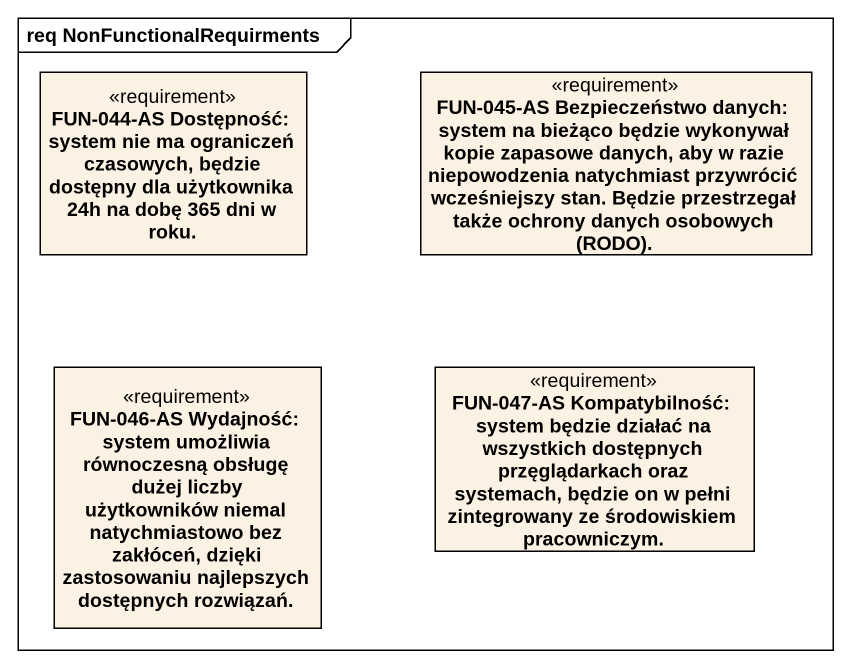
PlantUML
@startuml
mainframe req NonFunctionalRequirments
hide circle
hide empty members
class "FUN-044-AS Dostępność: system nie ma ograniczeń czasowych, będzie dostępny dla użytkownika 24h na dobę 365 dni w roku." as FUN_044_AS_Dostępność <<requirement>>
class "FUN-045-AS Bezpieczeństwo danych: system na bieżąco będzie wykonywał kopie zapasowe danych, aby w razie niepowodzenia natychmiast przywrócić wcześniejszy stan. Będzie przestrzegał także ochrony danych osobowych (RODO)." as FUN_045_AS_Bezpieczeństwo <<requirement>>
class "FUN-046-AS Wydajność: system umożliwia równoczesną obsługę dużej liczby użytkowników niemal natychmiastowo bez zakłóceń, dzięki zastosowaniu najlepszych dostępnych rozwiązań." as FUN_046_AS_Wydajność_system <<requirement>>
class "FUN-047-AS Kompatybilność: system będzie działać na wszystkich dostępnych przęglądarkach oraz systemach, będzie on w pełni zintegrowany ze środowiskiem pracowniczym." as FUN_047_AS_Kompatybilność <<requirement>>
@enduml
